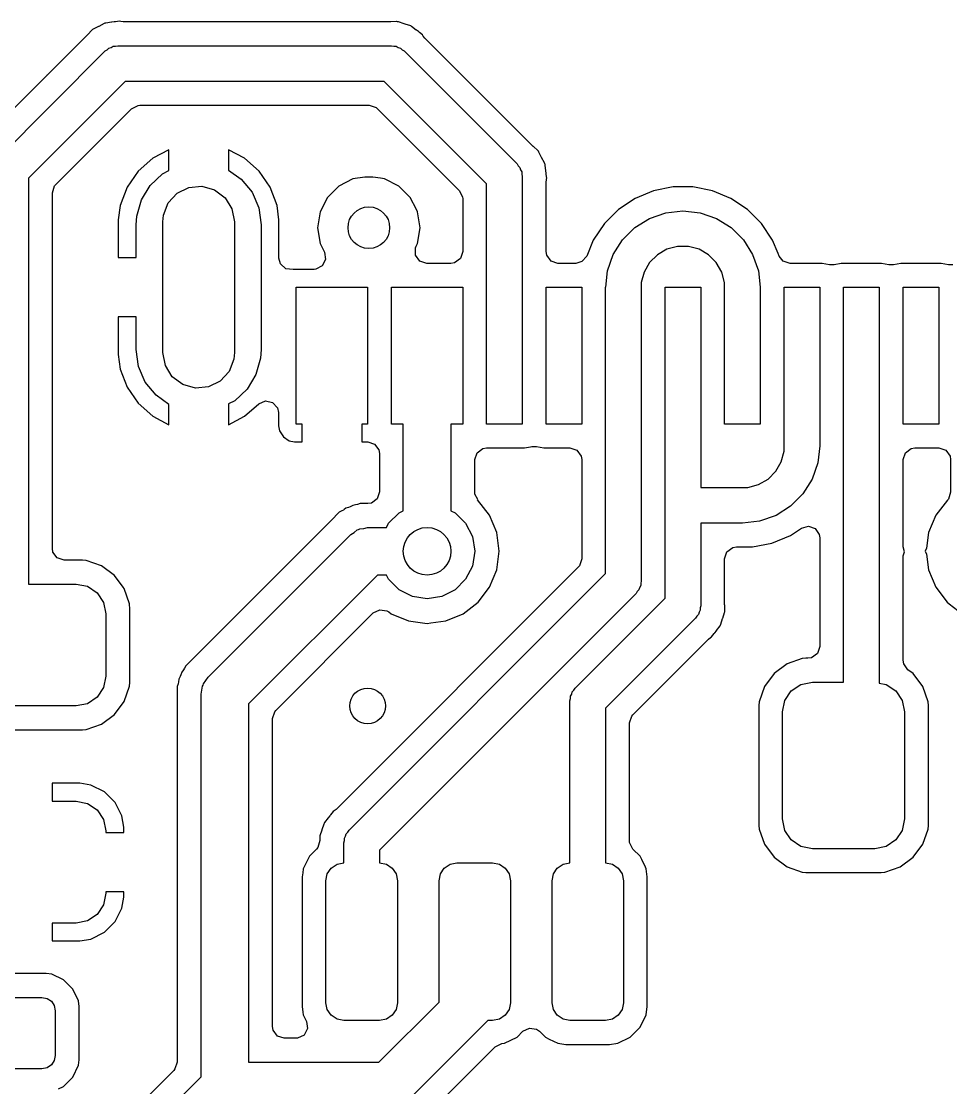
# Model space of a CAD drawing. Extents: x 0 to 2.79, y -2.39 to 0.
# Drawn here: x 1.9964 to 2.3039, y -0.5389 to -0.186 of the extents above; entities that cross this region are included whole.
import ezdxf

# ---------------------------------------------------------------- set-up
doc = ezdxf.new("R2010")
doc.units = 0
doc.header["$MEASUREMENT"] = 0
doc.layers.add('BLACK', color=7, linetype='CONTINUOUS')

msp = doc.modelspace()

# ---------------------------------------------------------------- linework, layer by layer
at = {"layer": 'BLACK', "linetype": 'CONTINUOUS'}
for p, q in [((2.0238, -0.186768), (2.02207, -0.187709)), ((2.02408, -0.186674), (2.0238, -0.186768)), ((2.02435, -0.186592), (2.02408, -0.186674)), ((2.02632, -0.186347), (2.02435, -0.186592)), ((2.0264, -0.186335), (2.02632, -0.186347)), ((2.0272, -0.186201), (2.0264, -0.186335)), ((2.02737, -0.186201), (2.0272, -0.186201)), ((2.02761, -0.186186), (2.02737, -0.186201)), ((2.02892, -0.186022), (2.02761, -0.186186)), ((2.02938, -0.186118), (2.02892, -0.186022)), ((2.03018, -0.186201), (2.02938, -0.186118)), ((2.11857, -0.186201), (2.03018, -0.186201)), ((2.11865, -0.186199), (2.11857, -0.186201)), ((2.12052, -0.186122), (2.11865, -0.186199)), ((2.12063, -0.186117), (2.12052, -0.186122)), ((2.12092, -0.186153), (2.12063, -0.186117)), ((2.12063, -0.186117), (2.12063, -0.186117)), ((2.1212, -0.186201), (2.12092, -0.186153)), ((2.12307, -0.186843), (2.1212, -0.186201)), ((2.12315, -0.186867), (2.12307, -0.186843)), ((2.12376, -0.18705), (2.12315, -0.186867)), ((2.01836, -0.190472), (2.00489, -0.203937)), ((2.01841, -0.190414), (2.01836, -0.190472)), ((2.01975, -0.18896), (2.01841, -0.190414)), ((2.01998, -0.188782), (2.01975, -0.18896)), ((2.02022, -0.188614), (2.01998, -0.188782)), ((2.02199, -0.187746), (2.02022, -0.188614)), ((2.02207, -0.187709), (2.02199, -0.187746)), ((2.12504, -0.187431), (2.12376, -0.18705)), ((2.12504, -0.187432), (2.12504, -0.187431)), ((2.1253, -0.187559), (2.12504, -0.187432)), ((2.12556, -0.187696), (2.1253, -0.187559)), ((2.12712, -0.188911), (2.12556, -0.187696)), ((2.12718, -0.188959), (2.12712, -0.188911)), ((2.12785, -0.189434), (2.12718, -0.188959)), ((2.12796, -0.189551), (2.12785, -0.189434)), ((2.12815, -0.189711), (2.12796, -0.189551)), ((2.12919, -0.190525), (2.12815, -0.189711)), ((2.12945, -0.190916), (2.12919, -0.190525)), ((2.0276, -0.194296), (2.02835, -0.194094)), ((2.02835, -0.194094), (2.1189, -0.194094)), ((2.1189, -0.194094), (2.11965, -0.194296)), ((2.12995, -0.19154), (2.12945, -0.190916)), ((2.13448, -0.196063), (2.12995, -0.19154)), ((1.98874, -0.231257), (2.02417, -0.195824)), ((2.02417, -0.195824), (2.02484, -0.195435)), ((2.02484, -0.195435), (2.02539, -0.194886)), ((2.02539, -0.194886), (2.02614, -0.194684)), ((2.02614, -0.194684), (2.02682, -0.194296)), ((2.02682, -0.194296), (2.0276, -0.194296)), ((2.11965, -0.194296), (2.12043, -0.194296)), ((2.12043, -0.194296), (2.1211, -0.194684)), ((2.1211, -0.194684), (2.12185, -0.194886)), ((2.12185, -0.194886), (2.1224, -0.195435)), ((2.1224, -0.195435), (2.12307, -0.195824)), ((2.12307, -0.195824), (2.16048, -0.233226)), ((2.14235, -0.203937), (2.13448, -0.196063)), ((2.00472, -0.204107), (1.98445, -0.224378)), ((2.00489, -0.203937), (2.00472, -0.203937)), ((2.00472, -0.203937), (2.00472, -0.204107)), ((2.16583, -0.227415), (2.14235, -0.203937)), ((2.03079, -0.205906), (1.99882, -0.237879)), ((2.11645, -0.205906), (2.03079, -0.205906)), ((2.15039, -0.239848), (2.11645, -0.205906)), ((2.00785, -0.240007), (2.03292, -0.214941)), ((2.03292, -0.214941), (2.03507, -0.213847)), ((2.03507, -0.213847), (2.03568, -0.213799)), ((2.03568, -0.213799), (2.11157, -0.213799)), ((2.11157, -0.213799), (2.11386, -0.214544)), ((2.11386, -0.214544), (2.11432, -0.214941)), ((2.11432, -0.214941), (2.14136, -0.241976)), ((2.04528, -0.2285), (2.03991, -0.231315)), ((2.04528, -0.235384), (2.04528, -0.2285)), ((2.04528, -0.2285), (2.04528, -0.2285)), ((2.07033, -0.231315), (2.06496, -0.2285)), ((2.06496, -0.2285), (2.06496, -0.23523)), ((2.16589, -0.22747), (2.16583, -0.227415)), ((2.1673, -0.228775), (2.16589, -0.22747)), ((2.16734, -0.228809), (2.1673, -0.228775)), ((2.16752, -0.229038), (2.16734, -0.228809)), ((2.16769, -0.229272), (2.16752, -0.229038)), ((2.16855, -0.231049), (2.16769, -0.229272)), ((2.03991, -0.231315), (2.03508, -0.235595)), ((2.07516, -0.235595), (2.07033, -0.231315)), ((2.16859, -0.231121), (2.16855, -0.231049)), ((2.16953, -0.232859), (2.16859, -0.231121)), ((2.16963, -0.233133), (2.16953, -0.232859)), ((2.03508, -0.235595), (2.03141, -0.240906)), ((2.0432, -0.23646), (2.04528, -0.235384)), ((2.06496, -0.23523), (2.06923, -0.238241)), ((2.07882, -0.240906), (2.07516, -0.235595)), ((2.16048, -0.233226), (2.16086, -0.233899)), ((2.16086, -0.233899), (2.16141, -0.234449)), ((2.16141, -0.234449), (2.16161, -0.2352)), ((2.16161, -0.2352), (2.162, -0.235873)), ((2.162, -0.235873), (2.162, -0.236651)), ((2.16971, -0.23341), (2.16963, -0.233133)), ((2.16974, -0.233703), (2.16971, -0.23341)), ((2.16971, -0.23341), (2.16971, -0.23341)), ((2.16995, -0.235372), (2.16974, -0.233703)), ((2.16996, -0.235452), (2.16995, -0.235372)), ((2.1701, -0.236258), (2.16996, -0.235452)), ((2.1701, -0.236424), (2.1701, -0.236258)), ((2.17011, -0.236665), (2.1701, -0.236424)), ((1.99882, -0.237879), (1.99882, -0.287348)), ((2.03908, -0.240302), (2.0432, -0.23646)), ((2.06923, -0.238241), (2.07278, -0.242607)), ((2.10618, -0.2382), (2.10145, -0.240609)), ((2.1101, -0.237579), (2.10618, -0.2382)), ((2.10618, -0.2382), (2.10618, -0.2382)), ((2.11274, -0.237579), (2.1101, -0.237579)), ((2.1101, -0.237579), (2.1101, -0.237579)), ((2.11527, -0.23798), (2.11274, -0.237579)), ((2.11274, -0.237579), (2.11274, -0.237579)), ((2.11666, -0.2382), (2.11527, -0.23798)), ((2.12139, -0.240609), (2.11666, -0.2382)), ((2.11666, -0.2382), (2.11666, -0.2382)), ((2.11666, -0.2382), (2.11666, -0.2382)), ((2.15039, -0.274016), (2.15039, -0.239848)), ((2.162, -0.236651), (2.1622, -0.237402)), ((2.1622, -0.237402), (2.1622, -0.274016)), ((2.1701, -0.239237), (2.17018, -0.238437)), ((2.1701, -0.262224), (2.1701, -0.239237)), ((2.17028, -0.23798), (2.17011, -0.236665)), ((2.17018, -0.238437), (2.17023, -0.2382)), ((2.17023, -0.2382), (2.17028, -0.23798)), ((2.00671, -0.242763), (2.00746, -0.240472)), ((2.00671, -0.333858), (2.00671, -0.242763)), ((2.00746, -0.240472), (2.00785, -0.240007)), ((2.03141, -0.240906), (2.02913, -0.24694)), ((2.03141, -0.240906), (2.03141, -0.240906)), ((2.03616, -0.245112), (2.03908, -0.240302)), ((2.04508, -0.246144), (2.048, -0.242937)), ((2.048, -0.242937), (2.05189, -0.241002)), ((2.05189, -0.241002), (2.05621, -0.240602)), ((2.05621, -0.240602), (2.06038, -0.241789)), ((2.06038, -0.241789), (2.06385, -0.244405)), ((2.07278, -0.242607), (2.07502, -0.24777)), ((2.08111, -0.24694), (2.07882, -0.240906)), ((2.07882, -0.240906), (2.07882, -0.240906)), ((2.10145, -0.240609), (2.0977, -0.244361)), ((2.12514, -0.244361), (2.12139, -0.240609)), ((2.12139, -0.240609), (2.12139, -0.240609)), ((2.14136, -0.241976), (2.14245, -0.244122)), ((2.20559, -0.242114), (2.19949, -0.244638)), ((2.21206, -0.240827), (2.20559, -0.242114)), ((2.20559, -0.242114), (2.20559, -0.242114)), ((2.21535, -0.240827), (2.21206, -0.240827)), ((2.21206, -0.240827), (2.21206, -0.240827)), ((2.21754, -0.240827), (2.21535, -0.240827)), ((2.21865, -0.240827), (2.21754, -0.240827)), ((2.22512, -0.242114), (2.21865, -0.240827)), ((2.21865, -0.240827), (2.21865, -0.240827)), ((2.23122, -0.244638), (2.22512, -0.242114)), ((2.22512, -0.242114), (2.22512, -0.242114)), ((2.02913, -0.24694), (2.02854, -0.251738)), ((2.02913, -0.24694), (2.02913, -0.24694)), ((2.03464, -0.250532), (2.03616, -0.245112)), ((2.04351, -0.250192), (2.04508, -0.246144)), ((2.06385, -0.244405), (2.06613, -0.248096)), ((2.08169, -0.251738), (2.08111, -0.24694)), ((2.08111, -0.24694), (2.08111, -0.24694)), ((2.0977, -0.244361), (2.09529, -0.249089)), ((2.12715, -0.248302), (2.12514, -0.244361)), ((2.12514, -0.244361), (2.12514, -0.244361)), ((2.14245, -0.244122), (2.1425, -0.244732)), ((2.1425, -0.244732), (2.1425, -0.262224)), ((2.19949, -0.244638), (2.19401, -0.248302)), ((2.2367, -0.248302), (2.23122, -0.244638)), ((2.23122, -0.244638), (2.23122, -0.244638)), ((2.23122, -0.244638), (2.23122, -0.244638)), ((2.03445, -0.253346), (2.03464, -0.250532)), ((2.04331, -0.252362), (2.04351, -0.250192)), ((2.06613, -0.248096), (2.06693, -0.252362)), ((2.07502, -0.24777), (2.07579, -0.253346)), ((2.09529, -0.249089), (2.09446, -0.254331)), ((2.09529, -0.249089), (2.09529, -0.249089)), ((2.12755, -0.24909), (2.12715, -0.248302)), ((2.12838, -0.254331), (2.12755, -0.24909)), ((2.19401, -0.248302), (2.18935, -0.252966)), ((2.19401, -0.248302), (2.19401, -0.248302)), ((2.20425, -0.251255), (2.20966, -0.249362)), ((2.20966, -0.249362), (2.21535, -0.24872)), ((2.21535, -0.24872), (2.22105, -0.249362)), ((2.22105, -0.249362), (2.22646, -0.251255)), ((2.24136, -0.252966), (2.2367, -0.248302)), ((2.02854, -0.251738), (2.02854, -0.251739)), ((2.02854, -0.251739), (2.02854, -0.264173)), ((2.03445, -0.264173), (2.03445, -0.253346)), ((2.04331, -0.295669), (2.04331, -0.252362)), ((2.06693, -0.252362), (2.06693, -0.295669)), ((2.07579, -0.253346), (2.07579, -0.294685)), ((2.08169, -0.251739), (2.08169, -0.251738)), ((2.08169, -0.264381), (2.08169, -0.251739)), ((2.18935, -0.252966), (2.18568, -0.25845)), ((2.18935, -0.252966), (2.18935, -0.252966)), ((2.1994, -0.254304), (2.20425, -0.251255)), ((2.22646, -0.251255), (2.23131, -0.254304)), ((2.24503, -0.25845), (2.24136, -0.252966)), ((2.09446, -0.254331), (2.09446, -0.254331)), ((2.09446, -0.254331), (2.09529, -0.259572)), ((2.12755, -0.259572), (2.12838, -0.254331)), ((2.19535, -0.258356), (2.1994, -0.254304)), ((2.23131, -0.254304), (2.23536, -0.258356)), ((2.09529, -0.259572), (2.09675, -0.262443)), ((2.12686, -0.26102), (2.1271, -0.260455)), ((2.12686, -0.263429), (2.12686, -0.26102)), ((2.1271, -0.260455), (2.12755, -0.259572)), ((2.12755, -0.259572), (2.12755, -0.259572)), ((2.18568, -0.25845), (2.1835, -0.263716)), ((2.1923, -0.263208), (2.19535, -0.258356)), ((2.21354, -0.260531), (2.21004, -0.261471)), ((2.21535, -0.260531), (2.21354, -0.260531)), ((2.21717, -0.260531), (2.21535, -0.260531)), ((2.22067, -0.261471), (2.21717, -0.260531)), ((2.23536, -0.258356), (2.23841, -0.263208)), ((2.24684, -0.262834), (2.24503, -0.25845)), ((2.02854, -0.264173), (2.02854, -0.264173)), ((2.02854, -0.264173), (2.03445, -0.264173)), ((2.08219, -0.266285), (2.08169, -0.264381)), ((2.09675, -0.262443), (2.09713, -0.264822)), ((2.12828, -0.265378), (2.12686, -0.263429)), ((2.14176, -0.264515), (2.13981, -0.265931)), ((2.1425, -0.262224), (2.14176, -0.264515)), ((2.17029, -0.263429), (2.1701, -0.262224)), ((2.17171, -0.265378), (2.17029, -0.263429)), ((2.1835, -0.263716), (2.18194, -0.265548)), ((2.19041, -0.268617), (2.1923, -0.263208)), ((2.20689, -0.263285), (2.20433, -0.26585)), ((2.21004, -0.261471), (2.20689, -0.263285)), ((2.22382, -0.263285), (2.22067, -0.261471)), ((2.22638, -0.26585), (2.22382, -0.263285)), ((2.23841, -0.263208), (2.2403, -0.268617)), ((2.24721, -0.263716), (2.24684, -0.262834)), ((2.24852, -0.265378), (2.24721, -0.263716)), ((2.08396, -0.26792), (2.08219, -0.266285)), ((2.08635, -0.268204), (2.08396, -0.26792)), ((2.08682, -0.26811), (2.08635, -0.268204)), ((2.09328, -0.26811), (2.08682, -0.26811)), ((2.08682, -0.26811), (2.08682, -0.26811)), ((2.09389, -0.268062), (2.09328, -0.26811)), ((2.09603, -0.266969), (2.09389, -0.268062)), ((2.09713, -0.264822), (2.09603, -0.266969)), ((2.13057, -0.266122), (2.12828, -0.265378)), ((2.1386, -0.266122), (2.13057, -0.266122)), ((2.13981, -0.265931), (2.1386, -0.266122)), ((2.174, -0.266122), (2.17171, -0.265378)), ((2.1799, -0.266122), (2.174, -0.266122)), ((2.18194, -0.265548), (2.1799, -0.266122)), ((2.20433, -0.26585), (2.20251, -0.268992)), ((2.22819, -0.268992), (2.22638, -0.26585)), ((2.25081, -0.266122), (2.24852, -0.265378)), ((2.26141, -0.266122), (2.25081, -0.266122)), ((2.26381, -0.266599), (2.26141, -0.266122)), ((2.26141, -0.266122), (2.26141, -0.266122)), ((2.26533, -0.266599), (2.26381, -0.266599)), ((2.26773, -0.266122), (2.26533, -0.266599)), ((2.28109, -0.266122), (2.26773, -0.266122)), ((2.26773, -0.266122), (2.26773, -0.266122)), ((2.28349, -0.266599), (2.28109, -0.266122)), ((2.28109, -0.266122), (2.28109, -0.266122)), ((2.28501, -0.266599), (2.28349, -0.266599)), ((2.28741, -0.266122), (2.28501, -0.266599)), ((2.30078, -0.266122), (2.28741, -0.266122)), ((2.28741, -0.266122), (2.28741, -0.266122)), ((2.30318, -0.266599), (2.30078, -0.266122)), ((2.30078, -0.266122), (2.30078, -0.266122)), ((2.3047, -0.266599), (2.30318, -0.266599)), ((2.1898, -0.274016), (2.19041, -0.268617)), ((2.20251, -0.268992), (2.20157, -0.272497)), ((2.22913, -0.272497), (2.22819, -0.268992)), ((2.2403, -0.268617), (2.24091, -0.274016)), ((2.0874, -0.319291), (2.0874, -0.274016)), ((2.0874, -0.274016), (2.11102, -0.274016)), ((2.11102, -0.274016), (2.11102, -0.319291)), ((2.1189, -0.319291), (2.1189, -0.274016)), ((2.1189, -0.274016), (2.14252, -0.274016)), ((2.14252, -0.274016), (2.14252, -0.319291)), ((2.15039, -0.319291), (2.15039, -0.274016)), ((2.1622, -0.274016), (2.1622, -0.319291)), ((2.17008, -0.319291), (2.17008, -0.274016)), ((2.17008, -0.274016), (2.18189, -0.274016)), ((2.18189, -0.274016), (2.18189, -0.319291)), ((2.18976, -0.319291), (2.18976, -0.274016)), ((2.18976, -0.274016), (2.1898, -0.274016)), ((2.20157, -0.272497), (2.20157, -0.274016)), ((2.20157, -0.274016), (2.20157, -0.296654)), ((2.20945, -0.319291), (2.20945, -0.274016)), ((2.20945, -0.274016), (2.22126, -0.274016)), ((2.22126, -0.274016), (2.22126, -0.296654)), ((2.22913, -0.274016), (2.22913, -0.272497)), ((2.22913, -0.319291), (2.22913, -0.274016)), ((2.24091, -0.274016), (2.24094, -0.274016)), ((2.24094, -0.274016), (2.24094, -0.319291)), ((2.24882, -0.319291), (2.24882, -0.274016)), ((2.24882, -0.274016), (2.26063, -0.274016)), ((2.26063, -0.274016), (2.26063, -0.309744)), ((2.2685, -0.319291), (2.2685, -0.274016)), ((2.2685, -0.274016), (2.28031, -0.274016)), ((2.28031, -0.274016), (2.28031, -0.296654)), ((2.28819, -0.319291), (2.28819, -0.274016)), ((2.28819, -0.274016), (2.3, -0.274016)), ((2.3, -0.274016), (2.3, -0.319291)), ((2.02854, -0.283858), (2.02854, -0.283858)), ((2.02854, -0.283858), (2.02854, -0.296292)), ((2.03445, -0.283858), (2.02854, -0.283858)), ((2.03445, -0.294685), (2.03445, -0.283858)), ((1.99882, -0.287348), (1.99882, -0.287348)), ((1.99882, -0.287348), (1.99882, -0.372244)), ((2.02854, -0.296292), (2.02854, -0.296293)), ((2.02854, -0.296293), (2.02913, -0.301091)), ((2.03522, -0.300262), (2.03445, -0.294685)), ((2.0441, -0.299936), (2.04331, -0.295669)), ((2.06693, -0.295669), (2.06673, -0.29784)), ((2.07579, -0.294685), (2.07559, -0.297499)), ((2.04639, -0.303626), (2.0441, -0.299936)), ((2.06673, -0.29784), (2.06516, -0.301887)), ((2.07559, -0.297499), (2.07408, -0.30292)), ((2.20157, -0.296654), (2.20157, -0.37126)), ((2.22126, -0.296654), (2.22126, -0.340256)), ((2.28031, -0.296654), (2.28031, -0.405018)), ((2.02913, -0.301091), (2.02913, -0.301092)), ((2.02913, -0.301092), (2.03141, -0.307125)), ((2.03746, -0.305424), (2.03522, -0.300262)), ((2.06516, -0.301887), (2.06224, -0.305095)), ((2.07408, -0.30292), (2.07115, -0.307729)), ((2.04101, -0.309791), (2.03746, -0.305424)), ((2.04985, -0.306242), (2.04639, -0.303626)), ((2.05403, -0.30743), (2.04985, -0.306242)), ((2.05835, -0.307029), (2.05403, -0.30743)), ((2.06224, -0.305095), (2.05835, -0.307029)), ((2.03141, -0.307125), (2.03141, -0.307126)), ((2.03141, -0.307126), (2.03508, -0.312437)), ((2.04528, -0.312802), (2.04101, -0.309791)), ((2.07115, -0.307729), (2.06704, -0.311571)), ((2.26063, -0.309744), (2.26063, -0.326476)), ((2.03508, -0.312437), (2.03991, -0.316716)), ((2.04528, -0.319532), (2.04528, -0.312802)), ((2.06704, -0.311571), (2.06496, -0.312647)), ((2.06496, -0.312647), (2.06496, -0.319532)), ((2.07033, -0.316716), (2.07501, -0.312563)), ((2.07501, -0.312563), (2.07722, -0.311601)), ((2.07722, -0.311601), (2.07957, -0.31212)), ((2.07957, -0.31212), (2.08117, -0.313923)), ((2.08117, -0.313923), (2.0815, -0.31548)), ((2.03991, -0.316716), (2.03991, -0.316716)), ((2.03991, -0.316716), (2.04528, -0.319532)), ((2.06496, -0.319532), (2.07033, -0.316716)), ((2.07033, -0.316716), (2.07033, -0.316716)), ((2.0815, -0.31548), (2.0815, -0.319873)), ((2.0815, -0.319873), (2.0815, -0.319873)), ((2.0815, -0.319873), (2.08184, -0.321595)), ((2.08937, -0.319291), (2.0874, -0.319291)), ((2.08937, -0.325197), (2.08937, -0.319291)), ((2.11102, -0.319291), (2.10906, -0.319291)), ((2.10906, -0.319291), (2.10906, -0.325197)), ((2.12283, -0.319291), (2.1189, -0.319291)), ((2.12283, -0.347972), (2.12283, -0.319291)), ((2.14252, -0.319291), (2.13858, -0.319291)), ((2.13858, -0.319291), (2.13858, -0.347972)), ((2.1622, -0.319291), (2.15039, -0.319291)), ((2.18189, -0.319291), (2.17008, -0.319291)), ((2.18976, -0.368814), (2.18976, -0.319291)), ((2.20945, -0.376967), (2.20945, -0.319291)), ((2.24094, -0.319291), (2.22913, -0.319291)), ((2.24882, -0.326476), (2.24882, -0.319291)), ((2.2685, -0.404724), (2.2685, -0.319291)), ((2.3, -0.319291), (2.28819, -0.319291)), ((2.08184, -0.321595), (2.08184, -0.321596)), ((2.08184, -0.321596), (2.08314, -0.323549)), ((2.08314, -0.323549), (2.08314, -0.323549)), ((2.08314, -0.323549), (2.0851, -0.324854)), ((2.0851, -0.324854), (2.0851, -0.324854)), ((2.0851, -0.324854), (2.08682, -0.325197)), ((2.08682, -0.325197), (2.08937, -0.325197)), ((2.08937, -0.325197), (2.08937, -0.325197)), ((2.10906, -0.325197), (2.10906, -0.325197)), ((2.10906, -0.325197), (2.11104, -0.325197)), ((2.11104, -0.325197), (2.11333, -0.325941)), ((2.11333, -0.325941), (2.11475, -0.32789)), ((2.11475, -0.32789), (2.11494, -0.329094)), ((2.14722, -0.328792), (2.14917, -0.327376)), ((2.14917, -0.327376), (2.15037, -0.327185)), ((2.15037, -0.327185), (2.16298, -0.327185)), ((2.16298, -0.327185), (2.1649, -0.326803)), ((2.16298, -0.327185), (2.16298, -0.327185)), ((2.1649, -0.326803), (2.16538, -0.326708)), ((2.16538, -0.326708), (2.1669, -0.326708)), ((2.1669, -0.326708), (2.1693, -0.327185)), ((2.1693, -0.327185), (2.1693, -0.327185)), ((2.1693, -0.327185), (2.1693, -0.327185)), ((2.1693, -0.327185), (2.17797, -0.327185)), ((2.17797, -0.327185), (2.18026, -0.327929)), ((2.18026, -0.327929), (2.18168, -0.329878)), ((2.24882, -0.32829), (2.24882, -0.326476)), ((2.26063, -0.326476), (2.25999, -0.332171)), ((2.26063, -0.326476), (2.26063, -0.326476)), ((2.28895, -0.328792), (2.2909, -0.327376)), ((2.2909, -0.327376), (2.29211, -0.327185)), ((2.29211, -0.327185), (2.30002, -0.327185)), ((2.30002, -0.327185), (2.30231, -0.327929)), ((2.30231, -0.327929), (2.30373, -0.329878)), ((2.11494, -0.329094), (2.11494, -0.333858)), ((2.14648, -0.331083), (2.14722, -0.328792)), ((2.14648, -0.333858), (2.14648, -0.331083)), ((2.18168, -0.329878), (2.18187, -0.331083)), ((2.18187, -0.331083), (2.18187, -0.333858)), ((2.24788, -0.331795), (2.24882, -0.32829)), ((2.28821, -0.331083), (2.28895, -0.328792)), ((2.28821, -0.333858), (2.28821, -0.331083)), ((2.30373, -0.329878), (2.30392, -0.331083)), ((2.30392, -0.331083), (2.30392, -0.333858)), ((2.00671, -0.360453), (2.00671, -0.333858)), ((2.11494, -0.333858), (2.11494, -0.341752)), ((2.14648, -0.341848), (2.14648, -0.333858)), ((2.18187, -0.333858), (2.18187, -0.363929)), ((2.2435, -0.337503), (2.24607, -0.334937)), ((2.24607, -0.334937), (2.24788, -0.331795)), ((2.25999, -0.332171), (2.2581, -0.33758)), ((2.28821, -0.359911), (2.28821, -0.333858)), ((2.30392, -0.333858), (2.30392, -0.341848)), ((2.24036, -0.339317), (2.2435, -0.337503)), ((2.2581, -0.33758), (2.25505, -0.342432)), ((2.11494, -0.341752), (2.1142, -0.344043)), ((2.14652, -0.342457), (2.14648, -0.341848)), ((2.22126, -0.340256), (2.23504, -0.340256)), ((2.23504, -0.340256), (2.23685, -0.340256)), ((2.23685, -0.340256), (2.24036, -0.339317)), ((2.30392, -0.341848), (2.30317, -0.344139)), ((2.10853, -0.34565), (2.10762, -0.345943)), ((2.1097, -0.34565), (2.10853, -0.34565)), ((2.11104, -0.34565), (2.1097, -0.34565)), ((2.1097, -0.34565), (2.1097, -0.34565)), ((2.11225, -0.345459), (2.11104, -0.34565)), ((2.1142, -0.344043), (2.11225, -0.345459)), ((2.14747, -0.344311), (2.14652, -0.342457)), ((2.14741, -0.344353), (2.14747, -0.344311)), ((2.15136, -0.349494), (2.14741, -0.344353)), ((2.25505, -0.342432), (2.25099, -0.346484)), ((2.30288, -0.344476), (2.29903, -0.349494)), ((2.30317, -0.344139), (2.30288, -0.344476)), ((2.10164, -0.348502), (2.09891, -0.351231)), ((2.10249, -0.348071), (2.10164, -0.348502)), ((2.10164, -0.348502), (2.10164, -0.348502)), ((2.10301, -0.347751), (2.10249, -0.348071)), ((2.10324, -0.347584), (2.10301, -0.347751)), ((2.10378, -0.347193), (2.10324, -0.347584)), ((2.10468, -0.3469), (2.10378, -0.347193)), ((2.10524, -0.346666), (2.10468, -0.3469)), ((2.10609, -0.346234), (2.10524, -0.346666)), ((2.10703, -0.346086), (2.10609, -0.346234)), ((2.10762, -0.345943), (2.10703, -0.346086)), ((2.11797, -0.352161), (2.12145, -0.348677)), ((2.12145, -0.348677), (2.12283, -0.347972)), ((2.13858, -0.347972), (2.13997, -0.348677)), ((2.13997, -0.348677), (2.14345, -0.352161)), ((2.25099, -0.346484), (2.24614, -0.349533)), ((2.09891, -0.351232), (2.05175, -0.398389)), ((2.09891, -0.351231), (2.09891, -0.351232)), ((2.11726, -0.353543), (2.11797, -0.352161)), ((2.14345, -0.352161), (2.14569, -0.356551)), ((2.15136, -0.349495), (2.15136, -0.349494)), ((2.15374, -0.355246), (2.15136, -0.349495)), ((2.23504, -0.352067), (2.22126, -0.352067)), ((2.22126, -0.352067), (2.22126, -0.379414)), ((2.24073, -0.351425), (2.23504, -0.352067)), ((2.24614, -0.349533), (2.24073, -0.351425)), ((2.29903, -0.349495), (2.29665, -0.355245)), ((2.29903, -0.349494), (2.29903, -0.349495)), ((2.05821, -0.403094), (2.10546, -0.35585)), ((2.10546, -0.35585), (2.10657, -0.355147)), ((2.10657, -0.355147), (2.10761, -0.354323)), ((2.10761, -0.354323), (2.10804, -0.354223)), ((2.10804, -0.354223), (2.10842, -0.353985)), ((2.10842, -0.353985), (2.10974, -0.353837)), ((2.10974, -0.353837), (2.11102, -0.353543)), ((2.11102, -0.353543), (2.11726, -0.353543)), ((2.15455, -0.361417), (2.15374, -0.355246)), ((2.24481, -0.358674), (2.2509, -0.35615)), ((2.2509, -0.35615), (2.25455, -0.353713)), ((2.25455, -0.353713), (2.25687, -0.353059)), ((2.25687, -0.353059), (2.25913, -0.353893)), ((2.25913, -0.353893), (2.26046, -0.355896)), ((2.26046, -0.355896), (2.26061, -0.356954)), ((2.29665, -0.355246), (2.29597, -0.36042)), ((2.29665, -0.355245), (2.29665, -0.355246)), ((2.14569, -0.356551), (2.14646, -0.361417)), ((2.23185, -0.360151), (2.23305, -0.359961)), ((2.23305, -0.359961), (2.23834, -0.359961)), ((2.23834, -0.359961), (2.24481, -0.358674)), ((2.23834, -0.359961), (2.23834, -0.359961)), ((2.26061, -0.356954), (2.26061, -0.392933)), ((2.28864, -0.361602), (2.28821, -0.359911)), ((2.0069, -0.361657), (2.00671, -0.360453)), ((2.00832, -0.363606), (2.0069, -0.361657)), ((2.14646, -0.361417), (2.14569, -0.366284)), ((2.15374, -0.367589), (2.15455, -0.361417)), ((2.22915, -0.363858), (2.2299, -0.361567)), ((2.2299, -0.361567), (2.23185, -0.360151)), ((2.28821, -0.362923), (2.28864, -0.361602)), ((2.28821, -0.397471), (2.28821, -0.362923)), ((2.29597, -0.36042), (2.29554, -0.361328)), ((2.29554, -0.361328), (2.29597, -0.362415)), ((2.29597, -0.362415), (2.29665, -0.367589)), ((2.01061, -0.36435), (2.00832, -0.363606)), ((2.0167, -0.36435), (2.01061, -0.36435)), ((2.0179, -0.364463), (2.0167, -0.36435)), ((2.0167, -0.36435), (2.0167, -0.36435)), ((2.02295, -0.366229), (2.0179, -0.364463)), ((2.0179, -0.364463), (2.0179, -0.364463)), ((2.02725, -0.369403), (2.02295, -0.366229)), ((2.18073, -0.366686), (2.1006, -0.446819)), ((2.14569, -0.366284), (2.14345, -0.370674)), ((2.18113, -0.36622), (2.18073, -0.366686)), ((2.18187, -0.363929), (2.18113, -0.36622)), ((2.22915, -0.379089), (2.22915, -0.363858)), ((2.02725, -0.369404), (2.02725, -0.369403)), ((2.02725, -0.369403), (2.02725, -0.369403)), ((2.03016, -0.37334), (2.02725, -0.369404)), ((2.02725, -0.369404), (2.02725, -0.369404)), ((2.02725, -0.369404), (2.02725, -0.369404)), ((2.11429, -0.369291), (2.07165, -0.411923)), ((2.10488, -0.453698), (2.18976, -0.368814)), ((2.11726, -0.369291), (2.11429, -0.369291)), ((2.11797, -0.370674), (2.11726, -0.369291)), ((2.15136, -0.37334), (2.15374, -0.367589)), ((2.29665, -0.367589), (2.29665, -0.367589)), ((2.29665, -0.367589), (2.29903, -0.37334)), ((1.99882, -0.372244), (2.01457, -0.372244)), ((2.01457, -0.372244), (2.01833, -0.372993)), ((2.01833, -0.372993), (2.02153, -0.375127)), ((2.03042, -0.373705), (2.03016, -0.37334)), ((2.03219, -0.378752), (2.03042, -0.373705)), ((2.12145, -0.374158), (2.11797, -0.370674)), ((2.14345, -0.370674), (2.13997, -0.374158)), ((2.14757, -0.378279), (2.15136, -0.37334)), ((2.20098, -0.373462), (2.20078, -0.374213)), ((2.20137, -0.372788), (2.20098, -0.373462)), ((2.20157, -0.37126), (2.20137, -0.372011)), ((2.20137, -0.372011), (2.20137, -0.372788)), ((2.29903, -0.37334), (2.29903, -0.37334)), ((2.29903, -0.37334), (2.30282, -0.378279)), ((2.02153, -0.375127), (2.02366, -0.37832)), ((2.19985, -0.375436), (2.11496, -0.46032)), ((2.12584, -0.376395), (2.12145, -0.374158)), ((2.13071, -0.377165), (2.12584, -0.376395)), ((2.13558, -0.376395), (2.13071, -0.377165)), ((2.13997, -0.374158), (2.13558, -0.376395)), ((2.17968, -0.406734), (2.20945, -0.376967)), ((2.20023, -0.374762), (2.19985, -0.375436)), ((2.20078, -0.374213), (2.20023, -0.374762)), ((2.02366, -0.37832), (2.02441, -0.382087)), ((2.03225, -0.379414), (2.03219, -0.378752)), ((2.0323, -0.37995), (2.03225, -0.379414)), ((2.0323, -0.404893), (2.0323, -0.37995)), ((2.0323, -0.37995), (2.0323, -0.37995)), ((2.11291, -0.381831), (2.11506, -0.380737)), ((2.11506, -0.380737), (2.11743, -0.381114)), ((2.11743, -0.381114), (2.11804, -0.381495)), ((2.14263, -0.382068), (2.14757, -0.378279)), ((2.22106, -0.380942), (2.22067, -0.381615)), ((2.22126, -0.379414), (2.22106, -0.380165)), ((2.22106, -0.380165), (2.22106, -0.380942)), ((2.22916, -0.379168), (2.22915, -0.379089)), ((2.22919, -0.37995), (2.22916, -0.379168)), ((2.22924, -0.381144), (2.22919, -0.37995)), ((2.30282, -0.378279), (2.30282, -0.378279)), ((2.30282, -0.378279), (2.30282, -0.378279)), ((2.30282, -0.378279), (2.30282, -0.378279)), ((2.30282, -0.378279), (2.30344, -0.378752)), ((2.30344, -0.378752), (2.30776, -0.382068)), ((2.02441, -0.382087), (2.02441, -0.402756)), ((2.08069, -0.414051), (2.11291, -0.381831)), ((2.11804, -0.381495), (2.11879, -0.382068)), ((2.11879, -0.382068), (2.11879, -0.382068)), ((2.11879, -0.382068), (2.12454, -0.38445)), ((2.12454, -0.38445), (2.12454, -0.384451)), ((2.12454, -0.384451), (2.12917, -0.38506)), ((2.13194, -0.385101), (2.13688, -0.384451)), ((2.13688, -0.384451), (2.14263, -0.382068)), ((2.21953, -0.383589), (2.18976, -0.413356)), ((2.21992, -0.382916), (2.21953, -0.383589)), ((2.22047, -0.382366), (2.21992, -0.382916)), ((2.22067, -0.381615), (2.22047, -0.382366)), ((2.22792, -0.385558), (2.22849, -0.383662)), ((2.22849, -0.383662), (2.22851, -0.383587)), ((2.22851, -0.383587), (2.22915, -0.381716)), ((2.22915, -0.381716), (2.2292, -0.381431)), ((2.22915, -0.381716), (2.22915, -0.381716)), ((2.2292, -0.381431), (2.22924, -0.381144)), ((2.12917, -0.38506), (2.13071, -0.385263)), ((2.13071, -0.385263), (2.13194, -0.385101)), ((2.13071, -0.385263), (2.13071, -0.385263)), ((2.13071, -0.385263), (2.13071, -0.385263)), ((2.22592, -0.388363), (2.2264, -0.387695)), ((2.2264, -0.387695), (2.22644, -0.387634)), ((2.22644, -0.387634), (2.22766, -0.386072)), ((2.22766, -0.386072), (2.2278, -0.385817)), ((2.22766, -0.386072), (2.22766, -0.386072)), ((2.2278, -0.385817), (2.22792, -0.385558)), ((2.22792, -0.385558), (2.22792, -0.385558)), ((2.22792, -0.385558), (2.22792, -0.385558)), ((2.1988, -0.415484), (2.22381, -0.390469)), ((2.22381, -0.390469), (2.22444, -0.389962)), ((2.22444, -0.389962), (2.22483, -0.389706)), ((2.22483, -0.389706), (2.22564, -0.388661)), ((2.22564, -0.388661), (2.2258, -0.38848)), ((2.2258, -0.38848), (2.22592, -0.388363)), ((2.25987, -0.395224), (2.25792, -0.39664)), ((2.26061, -0.392933), (2.25987, -0.395224)), ((2.05175, -0.398389), (2.05086, -0.399278)), ((2.24979, -0.398709), (2.24549, -0.401884)), ((2.25483, -0.396943), (2.24979, -0.398709)), ((2.25603, -0.396831), (2.25483, -0.396943)), ((2.25483, -0.396943), (2.25483, -0.396943)), ((2.25671, -0.396831), (2.25603, -0.396831)), ((2.25792, -0.39664), (2.25671, -0.396831)), ((2.28839, -0.398648), (2.28821, -0.397471)), ((2.28979, -0.400607), (2.28839, -0.398648)), ((2.04956, -0.401414), (2.04926, -0.402317)), ((2.05011, -0.400645), (2.04956, -0.401414)), ((2.04956, -0.401414), (2.04956, -0.401414)), ((2.05043, -0.400124), (2.05011, -0.400645)), ((2.05086, -0.399278), (2.05043, -0.400124)), ((2.05086, -0.399278), (2.05086, -0.399278)), ((2.24549, -0.401884), (2.24231, -0.406186)), ((2.24549, -0.401884), (2.24549, -0.401884)), ((2.29152, -0.401884), (2.28979, -0.400607)), ((2.29468, -0.406164), (2.29152, -0.401884)), ((2.29152, -0.401884), (2.29152, -0.401884)), ((2.29152, -0.401884), (2.29152, -0.401884)), ((2.29152, -0.401884), (2.29152, -0.401884)), ((2.29152, -0.401884), (2.29152, -0.401884)), ((2.02441, -0.402756), (2.02366, -0.406522)), ((2.03219, -0.406091), (2.0323, -0.404893)), ((2.0323, -0.404893), (2.0323, -0.404893)), ((2.04831, -0.405261), (2.04801, -0.406164)), ((2.04845, -0.404666), (2.04831, -0.405261)), ((2.0486, -0.403728), (2.04845, -0.404666)), ((2.04903, -0.402882), (2.0486, -0.403728)), ((2.0486, -0.403728), (2.0486, -0.403728)), ((2.04926, -0.402317), (2.04903, -0.402882)), ((2.05635, -0.406061), (2.05659, -0.405682)), ((2.05659, -0.405682), (2.05669, -0.405245)), ((2.05669, -0.405245), (2.05751, -0.404212)), ((2.05751, -0.404212), (2.05821, -0.403094)), ((2.25121, -0.407607), (2.2544, -0.405474)), ((2.2544, -0.405474), (2.25817, -0.404724)), ((2.25817, -0.404724), (2.2685, -0.404724)), ((2.28031, -0.405018), (2.28261, -0.405474)), ((2.28261, -0.405474), (2.2858, -0.407607)), ((2.02366, -0.406522), (2.02153, -0.409716)), ((2.03042, -0.411137), (2.03219, -0.406091)), ((2.04801, -0.406164), (2.04801, -0.406164)), ((2.04801, -0.406164), (2.04801, -0.530437)), ((2.05591, -0.408661), (2.0562, -0.407373)), ((2.05591, -0.535321), (2.05591, -0.408661)), ((2.0562, -0.407373), (2.05635, -0.406061)), ((2.17815, -0.409381), (2.17854, -0.408708)), ((2.17854, -0.408708), (2.17874, -0.407957)), ((2.17874, -0.407957), (2.17929, -0.407407)), ((2.17929, -0.407407), (2.17968, -0.406734)), ((2.24231, -0.406186), (2.24055, -0.411232)), ((2.24908, -0.4108), (2.25121, -0.407607)), ((2.2858, -0.407607), (2.28793, -0.4108)), ((2.2947, -0.406186), (2.29468, -0.406164)), ((2.29646, -0.411232), (2.2947, -0.406186)), ((2.01457, -0.412598), (1.97913, -0.412598)), ((2.01833, -0.411849), (2.01457, -0.412598)), ((2.02153, -0.409716), (2.01833, -0.411849)), ((2.02725, -0.415439), (2.03042, -0.411137)), ((2.07165, -0.411923), (2.07165, -0.530492)), ((2.17795, -0.41091), (2.17815, -0.410159)), ((2.17795, -0.464547), (2.17795, -0.41091)), ((2.17815, -0.410159), (2.17815, -0.409381)), ((2.24055, -0.411232), (2.24043, -0.41243)), ((2.24043, -0.41243), (2.24043, -0.452137)), ((2.24055, -0.411232), (2.24055, -0.411232)), ((2.24833, -0.414567), (2.24908, -0.4108)), ((2.28793, -0.4108), (2.28868, -0.414567)), ((2.29657, -0.41243), (2.29646, -0.411232)), ((2.29646, -0.411232), (2.29646, -0.411232)), ((2.29657, -0.422441), (2.29657, -0.41243)), ((2.29657, -0.41243), (2.29657, -0.41243)), ((2.02295, -0.418614), (2.02725, -0.415439)), ((2.07955, -0.416807), (2.08029, -0.414516)), ((2.08029, -0.414516), (2.08069, -0.414051)), ((2.18976, -0.413356), (2.18976, -0.464547)), ((2.19766, -0.41824), (2.1984, -0.415949)), ((2.1984, -0.415949), (2.1988, -0.415484)), ((2.24833, -0.45), (2.24833, -0.414567)), ((2.28868, -0.414567), (2.28868, -0.45)), ((2.0179, -0.42038), (2.02295, -0.418614)), ((2.07955, -0.5187), (2.07955, -0.416807)), ((2.19766, -0.457217), (2.19766, -0.41824)), ((1.977, -0.420492), (2.0167, -0.420492)), ((2.0167, -0.420492), (2.0179, -0.42038)), ((2.0167, -0.420492), (2.0167, -0.420492)), ((2.29657, -0.45124), (2.29657, -0.422441)), ((2.00669, -0.438189), (2.00669, -0.444094)), ((2.01581, -0.438189), (2.00669, -0.438189)), ((2.00669, -0.438189), (2.00669, -0.438189)), ((2.01949, -0.438773), (2.01581, -0.438189)), ((2.02394, -0.441038), (2.01949, -0.438773)), ((2.01949, -0.438773), (2.01949, -0.438773)), ((2.02747, -0.444565), (2.02394, -0.441038)), ((2.00669, -0.444094), (2.01457, -0.444094)), ((2.01457, -0.444094), (2.01833, -0.444844)), ((2.02973, -0.44901), (2.02747, -0.444565)), ((2.01833, -0.444844), (2.02153, -0.446977)), ((2.02153, -0.446977), (2.02366, -0.45017)), ((2.09958, -0.447581), (2.09877, -0.448627)), ((2.09997, -0.447326), (2.09958, -0.447581)), ((2.09958, -0.447581), (2.09958, -0.447581)), ((2.1006, -0.446819), (2.09997, -0.447326)), ((2.02366, -0.45017), (2.02441, -0.453937)), ((2.03031, -0.452697), (2.02973, -0.44901)), ((2.02973, -0.44901), (2.02973, -0.44901)), ((2.09661, -0.45147), (2.09649, -0.45173)), ((2.09675, -0.451216), (2.09661, -0.45147)), ((2.09797, -0.449656), (2.09675, -0.451216)), ((2.09801, -0.449591), (2.09797, -0.449656)), ((2.09849, -0.448925), (2.09801, -0.449591)), ((2.09861, -0.448808), (2.09849, -0.448925)), ((2.09877, -0.448627), (2.09861, -0.448808)), ((2.24908, -0.453767), (2.24833, -0.45)), ((2.28868, -0.45), (2.28793, -0.453767)), ((2.29657, -0.452137), (2.29657, -0.45124)), ((2.02441, -0.453937), (2.02441, -0.454429)), ((2.02441, -0.454429), (2.03031, -0.454429)), ((2.03031, -0.454429), (2.03031, -0.452697)), ((2.03031, -0.452697), (2.03031, -0.452697)), ((2.03031, -0.454429), (2.03031, -0.454429)), ((2.0959, -0.453702), (2.09526, -0.455571)), ((2.09592, -0.453625), (2.0959, -0.453702)), ((2.09649, -0.45173), (2.09592, -0.453625)), ((2.10374, -0.455672), (2.10394, -0.454921)), ((2.10394, -0.454921), (2.10449, -0.454371)), ((2.10449, -0.454371), (2.10488, -0.453698)), ((2.24043, -0.452137), (2.24055, -0.453334)), ((2.24055, -0.453334), (2.24055, -0.453335)), ((2.24055, -0.453335), (2.24231, -0.458381)), ((2.25121, -0.45696), (2.24908, -0.453767)), ((2.28793, -0.453767), (2.2858, -0.45696)), ((2.2947, -0.458381), (2.29646, -0.453335)), ((2.29646, -0.453335), (2.29657, -0.452137)), ((2.29657, -0.452137), (2.29657, -0.452137)), ((2.09521, -0.457096), (2.09456, -0.459416)), ((2.09521, -0.455856), (2.09517, -0.456143)), ((2.09517, -0.456143), (2.09517, -0.456144)), ((2.09517, -0.456144), (2.09517, -0.456144)), ((2.09517, -0.456144), (2.09521, -0.457044)), ((2.09526, -0.455571), (2.09521, -0.455856)), ((2.09521, -0.457044), (2.09521, -0.457096)), ((2.10315, -0.457874), (2.10335, -0.457123)), ((2.10315, -0.464547), (2.10315, -0.457874)), ((2.10335, -0.456346), (2.10374, -0.455672)), ((2.10335, -0.457123), (2.10335, -0.456346)), ((2.19771, -0.457826), (2.19766, -0.457217)), ((2.1988, -0.459973), (2.19771, -0.457826)), ((2.24231, -0.458381), (2.24549, -0.462683)), ((2.2544, -0.459093), (2.25121, -0.45696)), ((2.2858, -0.45696), (2.28261, -0.459093)), ((2.29152, -0.462683), (2.2947, -0.458381)), ((2.09407, -0.460013), (2.09176, -0.462323)), ((2.09456, -0.459416), (2.09407, -0.460013)), ((2.11496, -0.46032), (2.11496, -0.464547)), ((2.20115, -0.462323), (2.1988, -0.459973)), ((2.25817, -0.459843), (2.2544, -0.459093)), ((2.27884, -0.459843), (2.25817, -0.459843)), ((2.28261, -0.459093), (2.27884, -0.459843)), ((2.09176, -0.462323), (2.08974, -0.46646)), ((2.09176, -0.462323), (2.09176, -0.462323)), ((2.09897, -0.466277), (2.10089, -0.464996)), ((2.10089, -0.464996), (2.10315, -0.464547)), ((2.11496, -0.464547), (2.11722, -0.464996)), ((2.11722, -0.464996), (2.11914, -0.466277)), ((2.13638, -0.466277), (2.13829, -0.464996)), ((2.13829, -0.464996), (2.14055, -0.464547)), ((2.14055, -0.464547), (2.15236, -0.464547)), ((2.15236, -0.464547), (2.15462, -0.464996)), ((2.15462, -0.464996), (2.15654, -0.466277)), ((2.17378, -0.466277), (2.17569, -0.464996)), ((2.17569, -0.464996), (2.17795, -0.464547)), ((2.18976, -0.464547), (2.19202, -0.464996)), ((2.19202, -0.464996), (2.19394, -0.466277)), ((2.20171, -0.46346), (2.20115, -0.462323)), ((2.20293, -0.465963), (2.20171, -0.46346)), ((2.24549, -0.462683), (2.24549, -0.462683)), ((2.24549, -0.462683), (2.24549, -0.462683)), ((2.24549, -0.462683), (2.24549, -0.462683)), ((2.24549, -0.462683), (2.24549, -0.462683)), ((2.24549, -0.462683), (2.24979, -0.465858)), ((2.28722, -0.465858), (2.29152, -0.462683)), ((2.08955, -0.467802), (2.08935, -0.469143)), ((2.08935, -0.469143), (2.08935, -0.512116)), ((2.08974, -0.46646), (2.08955, -0.467802)), ((2.09724, -0.470452), (2.09769, -0.468192)), ((2.09769, -0.468192), (2.09897, -0.466277)), ((2.11914, -0.466277), (2.12042, -0.468192)), ((2.12042, -0.468192), (2.12087, -0.470452)), ((2.13465, -0.470452), (2.1351, -0.468192)), ((2.1351, -0.468192), (2.13638, -0.466277)), ((2.15654, -0.466277), (2.15782, -0.468192)), ((2.15782, -0.468192), (2.15827, -0.470452)), ((2.17205, -0.470452), (2.1725, -0.468192)), ((2.1725, -0.468192), (2.17378, -0.466277)), ((2.19394, -0.466277), (2.19522, -0.468192)), ((2.19522, -0.468192), (2.19567, -0.470452)), ((2.20317, -0.466461), (2.20293, -0.465963)), ((2.20356, -0.469143), (2.20317, -0.466461)), ((2.20356, -0.470472), (2.20356, -0.469143)), ((2.24979, -0.465858), (2.24979, -0.465858)), ((2.24979, -0.465858), (2.24979, -0.465858)), ((2.24979, -0.465858), (2.25483, -0.467624)), ((2.25483, -0.467624), (2.25603, -0.467736)), ((2.25603, -0.467736), (2.25603, -0.467736)), ((2.25603, -0.467736), (2.25603, -0.467736)), ((2.25603, -0.467736), (2.28098, -0.467736)), ((2.28098, -0.467736), (2.28217, -0.467624)), ((2.28098, -0.467736), (2.28098, -0.467736)), ((2.28217, -0.467624), (2.28722, -0.465858)), ((2.09724, -0.510807), (2.09724, -0.470452)), ((2.12087, -0.470452), (2.12087, -0.510807)), ((2.13465, -0.510609), (2.13465, -0.470452)), ((2.15827, -0.470452), (2.15827, -0.510807)), ((2.17205, -0.510807), (2.17205, -0.470452)), ((2.19567, -0.470452), (2.19567, -0.510807)), ((2.20356, -0.512116), (2.20356, -0.470472)), ((2.02441, -0.474606), (2.02366, -0.478373)), ((2.03031, -0.474114), (2.02441, -0.474114)), ((2.02441, -0.474114), (2.02441, -0.474606)), ((2.02973, -0.479533), (2.03031, -0.475846)), ((2.03031, -0.475846), (2.03031, -0.474114)), ((2.03031, -0.474114), (2.03031, -0.474114)), ((2.02366, -0.478373), (2.02153, -0.481566)), ((2.02747, -0.483978), (2.02973, -0.479534)), ((2.02973, -0.479534), (2.02973, -0.479533)), ((2.02153, -0.481566), (2.01833, -0.4837)), ((2.01457, -0.484449), (2.00669, -0.484449)), ((2.00669, -0.484449), (2.00669, -0.490354)), ((2.01833, -0.4837), (2.01457, -0.484449)), ((2.02394, -0.487506), (2.02747, -0.483978)), ((2.00669, -0.490354), (2.00669, -0.490354)), ((2.00669, -0.490354), (2.01581, -0.490354)), ((2.01581, -0.490354), (2.01949, -0.48977)), ((2.01581, -0.490354), (2.01581, -0.490354)), ((2.01949, -0.48977), (2.02394, -0.487506)), ((2.01949, -0.48977), (2.01949, -0.48977)), ((2.00469, -0.501161), (1.99295, -0.501161)), ((2.00649, -0.501398), (2.00469, -0.501161)), ((2.00469, -0.501161), (2.00469, -0.501161)), ((2.01043, -0.503234), (2.00649, -0.501398)), ((2.0135, -0.506307), (2.01043, -0.503234)), ((2.01533, -0.510246), (2.0135, -0.506307)), ((2.0135, -0.506307), (2.0135, -0.506307)), ((2.0135, -0.506307), (2.0135, -0.506307)), ((1.99439, -0.509055), (2.00325, -0.509055)), ((2.00325, -0.509055), (2.00494, -0.509392)), ((2.00494, -0.509392), (2.00638, -0.510352)), ((2.00638, -0.510352), (2.00734, -0.511789)), ((2.01557, -0.51204), (2.01533, -0.510246)), ((2.01533, -0.510246), (2.01533, -0.510246)), ((2.09769, -0.513067), (2.09724, -0.510807)), ((2.11476, -0.530492), (2.13465, -0.510609)), ((2.12087, -0.510807), (2.12042, -0.513067)), ((2.15827, -0.510807), (2.15782, -0.513067)), ((2.1725, -0.513067), (2.17205, -0.510807)), ((2.19567, -0.510807), (2.19522, -0.513067)), ((2.00734, -0.511789), (2.00768, -0.513484)), ((2.00768, -0.513484), (2.00768, -0.528248)), ((2.01557, -0.529692), (2.01557, -0.51204)), ((2.08935, -0.512116), (2.08961, -0.513904)), ((2.08961, -0.513904), (2.08974, -0.514799)), ((2.08974, -0.514799), (2.09081, -0.516989)), ((2.09897, -0.514983), (2.09769, -0.513067)), ((2.10089, -0.516263), (2.09897, -0.514983)), ((2.11914, -0.514983), (2.11722, -0.516263)), ((2.12042, -0.513067), (2.11914, -0.514983)), ((2.15654, -0.514983), (2.15462, -0.516263)), ((2.15782, -0.513067), (2.15654, -0.514983)), ((2.17378, -0.514983), (2.1725, -0.513067)), ((2.17569, -0.516263), (2.17378, -0.514983)), ((2.19394, -0.514983), (2.19202, -0.516263)), ((2.19522, -0.513067), (2.19394, -0.514983)), ((2.20115, -0.518936), (2.20317, -0.514799)), ((2.20317, -0.514799), (2.20356, -0.512116)), ((2.07974, -0.519905), (2.07955, -0.5187)), ((2.09081, -0.516989), (2.09115, -0.519374)), ((2.10315, -0.516712), (2.10089, -0.516263)), ((2.11496, -0.516712), (2.10315, -0.516712)), ((2.11722, -0.516263), (2.11496, -0.516712)), ((2.15081, -0.516712), (2.12359, -0.543934)), ((2.15236, -0.516712), (2.15081, -0.516712)), ((2.15462, -0.516263), (2.15236, -0.516712)), ((2.17795, -0.516712), (2.17569, -0.516263)), ((2.18976, -0.516712), (2.17795, -0.516712)), ((2.19202, -0.516263), (2.18976, -0.516712)), ((2.08115, -0.521854), (2.07974, -0.519905)), ((2.08344, -0.522598), (2.08115, -0.521854)), ((2.09002, -0.521502), (2.08786, -0.52256)), ((2.09115, -0.519374), (2.09002, -0.521502)), ((2.15635, -0.524215), (2.16049, -0.522193)), ((2.16049, -0.522193), (2.1624, -0.520282)), ((2.1624, -0.520282), (2.16455, -0.519189)), ((2.16455, -0.519189), (2.16693, -0.519566)), ((2.16693, -0.519566), (2.16791, -0.520282)), ((2.16791, -0.520282), (2.16982, -0.522193)), ((2.16982, -0.522193), (2.17114, -0.522835)), ((2.19376, -0.524215), (2.19789, -0.522193)), ((2.19789, -0.522193), (2.20115, -0.518936)), ((2.08731, -0.522598), (2.08344, -0.522598)), ((2.08786, -0.52256), (2.08731, -0.522598)), ((2.13591, -0.542777), (2.15324, -0.52545)), ((2.15324, -0.52545), (2.15539, -0.524357)), ((2.15539, -0.524357), (2.15543, -0.52435)), ((2.15543, -0.52435), (2.15635, -0.524215)), ((2.17114, -0.522835), (2.17396, -0.524215)), ((2.17396, -0.524215), (2.17396, -0.524215)), ((2.17396, -0.524215), (2.17396, -0.524215)), ((2.17396, -0.524215), (2.17664, -0.524606)), ((2.17664, -0.524606), (2.17664, -0.524606)), ((2.17664, -0.524606), (2.19107, -0.524606)), ((2.19107, -0.524606), (2.19376, -0.524215)), ((2.19107, -0.524606), (2.19107, -0.524606)), ((2.00768, -0.528248), (2.00734, -0.529943)), ((2.00325, -0.532677), (1.99439, -0.532677)), ((2.00494, -0.53234), (2.00325, -0.532677)), ((2.00638, -0.53138), (2.00494, -0.53234)), ((2.00734, -0.529943), (2.00638, -0.53138)), ((2.0135, -0.535425), (2.01533, -0.531487)), ((2.01533, -0.531487), (2.01557, -0.529692)), ((2.04727, -0.532728), (2.04687, -0.533193)), ((2.04801, -0.530437), (2.04727, -0.532728)), ((2.07165, -0.530492), (2.11476, -0.530492)), ((2.04687, -0.533193), (1.99737, -0.582697)), ((1.99949, -0.591732), (2.05591, -0.535321)), ((2.01043, -0.538498), (2.0135, -0.535425)), ((2.00875, -0.539279), (2.01043, -0.538498))]:
    msp.add_line(p, q, dxfattribs=at)
at = {"layer": 'BLACK'}
for centre, radius in [((2.11142, -0.254331), 0.00689), ((2.13071, -0.361417), 0.007874), ((2.11102, -0.412598), 0.005906)]:
    msp.add_circle(centre, radius, dxfattribs=at)

doc.saveas('drawing.dxf')
